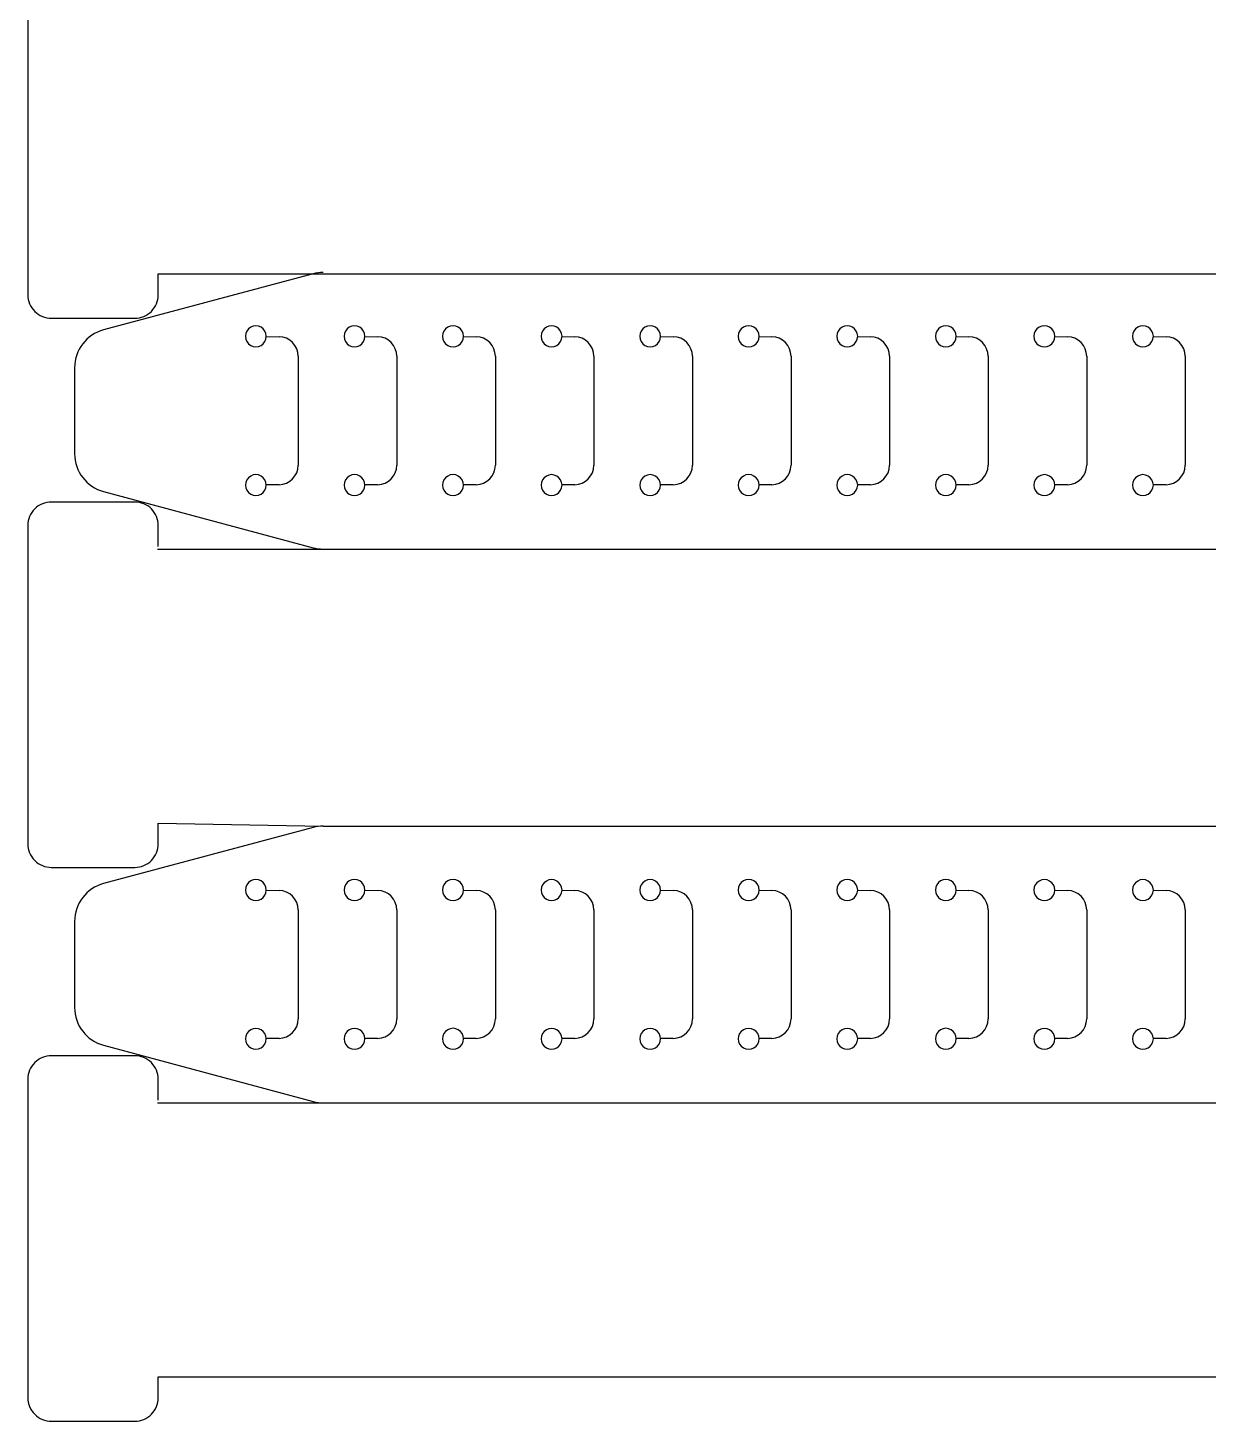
# Model space of a CAD drawing. Extents: x 7 to 1091, y 28 to 643.
# Drawn here: x 10.8 to 101.3, y 27.6 to 134.4 of the extents above; entities that cross this region are included whole.
import ezdxf

# ---------------------------------------------------------------- set-up
doc = ezdxf.new("R2010")
doc.units = 0
doc.layers.add('Layer_1', color=7, linetype='CONTINUOUS')

msp = doc.modelspace()

# ---------------------------------------------------------------- linework, layer by layer
at = {"layer": 'Layer_1', "color": 7}
for p, q in [((10.776949, 138.340495), (10.776949, 113.940514)), ((32.641773, 115.55257), (16.586566, 111.250604)), ((20.776955, 113.940514), (20.776955, 115.540503)), ((20.776955, 115.540503), (363.363431, 115.540503)), ((12.576936, 112.140501), (18.976942, 112.140501)), ((14.363034, 108.352834), (14.363034, 101.756798)), ((16.586566, 98.859002), (32.641773, 94.557036)), ((18.976942, 98.058135), (12.576936, 98.058135)), ((10.776949, 96.258122), (10.776949, 71.858141)), ((20.776955, 94.658133), (20.776955, 96.258122)), ((20.71822, 94.454801), (376.004693, 94.454801)), ((32.641773, 73.121685), (16.586566, 68.819719)), ((20.776955, 71.858141), (20.776955, 73.458129)), ((20.776955, 73.458129), (33.418219, 73.22392)), ((33.418219, 73.22392), (376.004693, 73.22392)), ((12.576936, 70.058127), (18.976942, 70.058127)), ((14.363035, 65.921949), (14.363035, 59.325913)), ((18.976942, 55.62725), (12.576936, 55.62725)), ((16.586566, 56.428117), (32.641773, 52.126151)), ((10.776949, 53.827236), (10.776949, 29.427253)), ((20.776955, 52.227248), (20.776955, 53.827236)), ((20.71822, 52.023916), (376.004693, 52.023916)), ((20.776955, 29.427253), (20.776955, 31.027241)), ((20.776955, 31.027241), (363.363431, 31.027241)), ((12.576936, 27.62724), (18.976942, 27.62724))]:
    msp.add_line(p, q, dxfattribs=at)
at = {"layer": 'Layer_1', "color": 1}
for p, q in [((29.062913, 110.742128), (30.03531, 110.726782)), ((29.063019, 110.754801), (29.063019, 110.754801)), ((36.619889, 110.742128), (37.592286, 110.726782)), ((36.619995, 110.754801), (36.619995, 110.754801)), ((44.176892, 110.742128), (45.149262, 110.726782)), ((44.176971, 110.754801), (44.176971, 110.754801)), ((51.733868, 110.742128), (52.706265, 110.726782)), ((51.733974, 110.754801), (51.733974, 110.754801)), ((59.290844, 110.742128), (60.263241, 110.726782)), ((59.29095, 110.754801), (59.29095, 110.754801)), ((66.847821, 110.742128), (67.820217, 110.726782)), ((66.847926, 110.754801), (66.847926, 110.754801)), ((74.404797, 110.742128), (75.377193, 110.726782)), ((74.404903, 110.754801), (74.404903, 110.754801)), ((81.961799, 110.742128), (82.93417, 110.726782)), ((81.961879, 110.754801), (81.961879, 110.754801)), ((89.518776, 110.742128), (90.491172, 110.726782)), ((89.518882, 110.754801), (89.518882, 110.754801)), ((97.075752, 110.742128), (98.048149, 110.726782)), ((97.075858, 110.754801), (97.075858, 110.754801)), ((31.511552, 109.226912), (31.511552, 100.882694)), ((39.068528, 109.226912), (39.068528, 100.882694)), ((46.625505, 109.226912), (46.625505, 100.882694)), ((54.182481, 109.226912), (54.182481, 100.882694)), ((61.739484, 109.226912), (61.739484, 100.882694)), ((69.29646, 109.226912), (69.29646, 100.882694)), ((76.853436, 109.226912), (76.853436, 100.882694)), ((84.410412, 109.226912), (84.410412, 100.882694)), ((91.967389, 109.226912), (91.967389, 100.882694)), ((99.524365, 109.226912), (99.524365, 100.882694)), ((30.03531, 99.382877), (29.062913, 99.367531)), ((29.063019, 99.354805), (29.063019, 99.354805)), ((37.592286, 99.382877), (36.619889, 99.367531)), ((36.619995, 99.354805), (36.619995, 99.354805)), ((45.149262, 99.382877), (44.176892, 99.367531)), ((44.176971, 99.354805), (44.176971, 99.354805)), ((52.706265, 99.382877), (51.733868, 99.367531)), ((51.733974, 99.354805), (51.733974, 99.354805)), ((60.263241, 99.382877), (59.290844, 99.367531)), ((59.29095, 99.354805), (59.29095, 99.354805)), ((67.820217, 99.382877), (66.847821, 99.367531)), ((66.847926, 99.354805), (66.847926, 99.354805)), ((75.377193, 99.382877), (74.404797, 99.367531)), ((74.404903, 99.354805), (74.404903, 99.354805)), ((82.93417, 99.382877), (81.961799, 99.367531)), ((81.961879, 99.354805), (81.961879, 99.354805)), ((90.491172, 99.382877), (89.518776, 99.367531)), ((89.518882, 99.354805), (89.518882, 99.354805)), ((98.048149, 99.382877), (97.075752, 99.367531)), ((97.075858, 99.354805), (97.075858, 99.354805)), ((29.062913, 68.311242), (30.03531, 68.295897)), ((29.063019, 68.323916), (29.063019, 68.323916)), ((36.619889, 68.311242), (37.592286, 68.295897)), ((36.619995, 68.323916), (36.619995, 68.323916)), ((44.176892, 68.311242), (45.149262, 68.295897)), ((44.176971, 68.323916), (44.176971, 68.323916)), ((51.733868, 68.311242), (52.706265, 68.295897)), ((51.733974, 68.323916), (51.733974, 68.323916)), ((59.290844, 68.311242), (60.263241, 68.295897)), ((59.29095, 68.323916), (59.29095, 68.323916)), ((66.847821, 68.311242), (67.820217, 68.295897)), ((66.847926, 68.323916), (66.847926, 68.323916)), ((74.404797, 68.311242), (75.377193, 68.295897)), ((74.404903, 68.323916), (74.404903, 68.323916)), ((81.961799, 68.311242), (82.93417, 68.295897)), ((81.961879, 68.323916), (81.961879, 68.323916)), ((89.518776, 68.311242), (90.491172, 68.295897)), ((89.518882, 68.323916), (89.518882, 68.323916)), ((97.075752, 68.311242), (98.048149, 68.295897)), ((97.075858, 68.323916), (97.075858, 68.323916)), ((31.511552, 66.796027), (31.511552, 58.451809)), ((39.068528, 66.796027), (39.068528, 58.451809)), ((46.625505, 66.796027), (46.625505, 58.451809)), ((54.182481, 66.796027), (54.182481, 58.451809)), ((61.739484, 66.796027), (61.739484, 58.451809)), ((69.29646, 66.796027), (69.29646, 58.451809)), ((76.853436, 66.796027), (76.853436, 58.451809)), ((84.410412, 66.796027), (84.410412, 58.451809)), ((91.967389, 66.796027), (91.967389, 58.451809)), ((99.524365, 66.796027), (99.524365, 58.451809)), ((30.03531, 56.951992), (29.062913, 56.936646)), ((29.063019, 56.92392), (29.063019, 56.92392)), ((37.592286, 56.951992), (36.619889, 56.936646)), ((36.619995, 56.92392), (36.619995, 56.92392)), ((45.149262, 56.951992), (44.176892, 56.936646)), ((44.176971, 56.92392), (44.176971, 56.92392)), ((52.706265, 56.951992), (51.733868, 56.936646)), ((51.733974, 56.92392), (51.733974, 56.92392)), ((60.263241, 56.951992), (59.290844, 56.936646)), ((59.29095, 56.92392), (59.29095, 56.92392)), ((67.820217, 56.951992), (66.847821, 56.936646)), ((66.847926, 56.92392), (66.847926, 56.92392)), ((75.377193, 56.951992), (74.404797, 56.936646)), ((74.404903, 56.92392), (74.404903, 56.92392)), ((82.93417, 56.951992), (81.961799, 56.936646)), ((81.961879, 56.92392), (81.961879, 56.92392)), ((90.491172, 56.951992), (89.518776, 56.936646)), ((89.518882, 56.92392), (89.518882, 56.92392)), ((98.048149, 56.951992), (97.075752, 56.936646)), ((97.075858, 56.92392), (97.075858, 56.92392))]:
    msp.add_line(p, q, dxfattribs=at)
at = {"layer": 'Layer_1', "color": 7}
for points in [[(33.418219, 115.654805), (33.156049, 115.654805), (32.895008, 115.620436), (32.641773, 115.55257)], [(10.776949, 113.940514), (10.776949, 113.463126), (10.966576, 113.005291), (11.304158, 112.66771)], [(20.249746, 112.66771), (20.587328, 113.005265), (20.776955, 113.4631), (20.776955, 113.940514)], [(11.304158, 112.66771), (11.641713, 112.330154), (12.099548, 112.140501), (12.576936, 112.140501)], [(18.976942, 112.140501), (19.454329, 112.140501), (19.912191, 112.330128), (20.249746, 112.66771)], [(16.586566, 111.250604), (15.275023, 110.899184), (14.363036, 109.71065), (14.363034, 108.352834)], [(14.363034, 101.756772), (14.363036, 100.398957), (15.275023, 99.210448), (16.586566, 98.859002)], [(11.304158, 97.5309), (10.966576, 97.193344), (10.776949, 96.735509), (10.776949, 96.258122)], [(12.576936, 98.058135), (12.099548, 98.058135), (11.641713, 97.868482), (11.304158, 97.5309)], [(20.249746, 97.530926), (19.912191, 97.868482), (19.454329, 98.058135), (18.976942, 98.058135)], [(20.776955, 96.258122), (20.776955, 96.735509), (20.587328, 97.193344), (20.249746, 97.530926)], [(32.641773, 94.557036), (32.895008, 94.489197), (33.156049, 94.454801), (33.418219, 94.454801)], [(33.418219, 73.22392), (33.156049, 73.22392), (32.895008, 73.189551), (32.641773, 73.121685)], [(10.776949, 71.858141), (10.776949, 71.380753), (10.966576, 70.922918), (11.304158, 70.585336)], [(20.249746, 70.585336), (20.587328, 70.922892), (20.776955, 71.380727), (20.776955, 71.858141)], [(11.304158, 70.585336), (11.641713, 70.247781), (12.099548, 70.058127), (12.576936, 70.058127)], [(18.976942, 70.058127), (19.454329, 70.058127), (19.912191, 70.247754), (20.249746, 70.585336)], [(16.586566, 68.819719), (15.275024, 68.468299), (14.363037, 67.279764), (14.363035, 65.921949)], [(14.363035, 59.325887), (14.363037, 57.968071), (15.275024, 56.779563), (16.586566, 56.428117)], [(12.576936, 55.62725), (12.099548, 55.62725), (11.641713, 55.437596), (11.304158, 55.100015)], [(20.249746, 55.100041), (19.912191, 55.437596), (19.454329, 55.62725), (18.976942, 55.62725)], [(11.304158, 55.100015), (10.966576, 54.762459), (10.776949, 54.304624), (10.776949, 53.827236)], [(20.776955, 53.827236), (20.776955, 54.304624), (20.587328, 54.762459), (20.249746, 55.100041)], [(32.641773, 52.126151), (32.895008, 52.058312), (33.156049, 52.023916), (33.418219, 52.023916)], [(10.776949, 29.427253), (10.776949, 28.949865), (10.966576, 28.49203), (11.304158, 28.154448)], [(20.249746, 28.154448), (20.587328, 28.492004), (20.776955, 28.949839), (20.776955, 29.427253)], [(11.304158, 28.154448), (11.641713, 27.816893), (12.099548, 27.62724), (12.576936, 27.62724)], [(18.976942, 27.62724), (19.454329, 27.62724), (19.912191, 27.816866), (20.249746, 28.154448)]]:
    msp.add_open_spline(points, degree=3, dxfattribs=at)
at = {"layer": 'Layer_1', "color": 1}
for points in [[(27.862144, 111.450179), (27.614176, 111.30659), (27.461938, 111.041345), (27.46303, 110.754801)], [(28.663905, 111.450179), (28.415938, 111.593768), (28.110111, 111.593768), (27.862144, 111.450179)], [(29.063019, 110.754801), (29.064077, 111.041345), (28.911873, 111.30659), (28.663905, 111.450179)], [(35.41912, 111.450179), (35.171152, 111.30659), (35.018914, 111.041345), (35.020007, 110.754801)], [(36.220882, 111.450179), (35.972914, 111.593768), (35.667087, 111.593768), (35.41912, 111.450179)], [(36.619995, 110.754801), (36.621053, 111.041345), (36.468849, 111.30659), (36.220882, 111.450179)], [(42.976038, 111.450338), (42.728041, 111.306722), (42.575816, 111.041398), (42.576983, 110.754801)], [(43.777916, 111.450338), (43.529919, 111.59398), (43.224035, 111.59398), (42.976038, 111.450338)], [(44.176971, 110.754801), (44.178029, 111.041398), (44.025913, 111.306722), (43.777916, 111.450338)], [(50.533961, 111.447639), (50.286438, 111.304738), (50.133959, 111.040631), (50.133959, 110.754801)], [(51.333971, 111.447639), (51.086449, 111.590541), (50.781484, 111.590541), (50.533961, 111.447639)], [(51.733974, 110.754801), (51.733974, 111.040631), (51.581494, 111.304738), (51.333971, 111.447639)], [(58.09094, 111.447639), (57.843415, 111.304738), (57.690935, 111.040631), (57.690935, 110.754801)], [(58.890945, 111.447639), (58.643422, 111.590541), (58.338463, 111.590541), (58.09094, 111.447639)], [(59.29095, 110.754801), (59.29095, 111.040631), (59.138468, 111.304738), (58.890945, 111.447639)], [(65.647051, 111.450179), (65.399084, 111.30659), (65.246845, 111.041345), (65.247938, 110.754801)], [(66.448813, 111.450179), (66.200845, 111.593768), (65.895019, 111.593768), (65.647051, 111.450179)], [(66.847926, 110.754801), (66.848985, 111.041345), (66.696781, 111.30659), (66.448813, 111.450179)], [(73.204028, 111.450179), (72.95606, 111.30659), (72.803822, 111.041345), (72.804914, 110.754801)], [(74.005789, 111.450179), (73.757822, 111.593768), (73.451995, 111.593768), (73.204028, 111.450179)], [(74.404903, 110.754801), (74.405961, 111.041345), (74.253757, 111.30659), (74.005789, 111.450179)], [(80.760946, 111.450338), (80.512946, 111.306722), (80.360726, 111.041398), (80.361891, 110.754801)], [(81.562824, 111.450338), (81.314827, 111.59398), (81.008942, 111.59398), (80.760946, 111.450338)], [(81.961879, 110.754801), (81.962937, 111.041398), (81.81082, 111.306722), (81.562824, 111.450338)], [(88.318872, 111.447639), (88.071349, 111.304738), (87.918867, 111.040631), (87.918867, 110.754801)], [(89.118877, 111.447639), (88.871354, 111.590541), (88.566395, 111.590541), (88.318872, 111.447639)], [(89.518882, 110.754801), (89.518882, 111.040631), (89.366402, 111.304738), (89.118877, 111.447639)], [(95.875845, 111.447639), (95.628322, 111.304738), (95.475843, 111.040631), (95.475843, 110.754801)], [(96.675855, 111.447639), (96.428332, 111.590541), (96.123368, 111.590541), (95.875845, 111.447639)], [(97.075858, 110.754801), (97.075858, 111.040631), (96.923378, 111.304738), (96.675855, 111.447639)], [(27.46303, 110.754801), (27.461972, 110.468284), (27.614176, 110.203039), (27.862144, 110.05945)], [(27.862144, 110.05945), (28.110111, 109.91586), (28.415938, 109.91586), (28.663905, 110.05945)], [(28.663905, 110.05945), (28.911873, 110.203039), (29.064111, 110.468284), (29.063019, 110.754801)], [(31.511552, 109.226912), (31.511555, 110.046088), (30.854372, 110.713764), (30.03531, 110.726729)], [(35.020007, 110.754801), (35.018948, 110.468284), (35.171152, 110.203039), (35.41912, 110.05945)], [(35.41912, 110.05945), (35.667087, 109.91586), (35.972914, 109.91586), (36.220882, 110.05945)], [(36.220882, 110.05945), (36.468849, 110.203039), (36.621088, 110.468284), (36.619995, 110.754801)], [(39.068528, 109.226912), (39.068531, 110.046088), (38.411348, 110.713764), (37.592286, 110.726729)], [(42.576983, 110.754801), (42.575925, 110.468231), (42.728041, 110.202907), (42.976038, 110.059291)], [(42.976038, 110.059291), (43.224035, 109.915649), (43.529919, 109.915649), (43.777916, 110.059291)], [(43.777916, 110.059291), (44.025913, 110.202907), (44.178135, 110.468231), (44.176971, 110.754801)], [(46.625505, 109.226912), (46.625507, 110.046088), (45.968325, 110.713764), (45.149262, 110.726729)], [(50.133959, 110.754801), (50.133959, 110.468998), (50.286438, 110.204891), (50.533961, 110.06199)], [(50.533961, 110.06199), (50.781484, 109.919062), (51.086449, 109.919062), (51.333971, 110.06199)], [(51.333971, 110.06199), (51.581494, 110.204891), (51.733974, 110.468998), (51.733974, 110.754801)], [(54.182481, 109.226912), (54.182484, 110.046088), (53.525317, 110.713738), (52.706265, 110.726729)], [(57.690935, 110.754801), (57.690935, 110.468998), (57.843415, 110.204891), (58.09094, 110.06199)], [(58.09094, 110.06199), (58.338463, 109.919062), (58.643422, 109.919062), (58.890945, 110.06199)], [(58.890945, 110.06199), (59.138468, 110.204891), (59.29095, 110.468998), (59.29095, 110.754801)], [(61.739484, 109.226912), (61.739486, 110.046088), (61.082304, 110.713764), (60.263241, 110.726729)], [(65.247938, 110.754801), (65.24688, 110.468284), (65.399084, 110.203039), (65.647051, 110.05945)], [(65.647051, 110.05945), (65.895019, 109.91586), (66.200845, 109.91586), (66.448813, 110.05945)], [(66.448813, 110.05945), (66.696781, 110.203039), (66.849019, 110.468284), (66.847926, 110.754801)], [(69.29646, 109.226912), (69.296463, 110.046088), (68.63928, 110.713764), (67.820217, 110.726729)], [(72.804914, 110.754801), (72.803856, 110.468284), (72.95606, 110.203039), (73.204028, 110.05945)], [(73.204028, 110.05945), (73.451995, 109.91586), (73.757822, 109.91586), (74.005789, 110.05945)], [(74.005789, 110.05945), (74.253757, 110.203039), (74.405995, 110.468284), (74.404903, 110.754801)], [(76.853436, 109.226912), (76.853439, 110.046088), (76.196256, 110.713764), (75.377193, 110.726729)], [(80.361891, 110.754801), (80.360832, 110.468231), (80.512946, 110.202907), (80.760946, 110.059291)], [(80.760946, 110.059291), (81.008942, 109.915649), (81.314827, 109.915649), (81.562824, 110.059291)], [(81.562824, 110.059291), (81.81082, 110.202907), (81.963046, 110.468231), (81.961879, 110.754801)], [(84.410412, 109.226912), (84.410415, 110.046088), (83.753232, 110.713764), (82.93417, 110.726729)], [(87.918867, 110.754801), (87.918867, 110.468998), (88.071349, 110.204891), (88.318872, 110.06199)], [(88.318872, 110.06199), (88.566395, 109.919062), (88.871354, 109.919062), (89.118877, 110.06199)], [(89.118877, 110.06199), (89.366402, 110.204891), (89.518882, 110.468998), (89.518882, 110.754801)], [(91.967389, 109.226912), (91.967391, 110.046088), (91.310225, 110.713738), (90.491172, 110.726729)], [(95.475843, 110.754801), (95.475843, 110.468998), (95.628322, 110.204891), (95.875845, 110.06199)], [(95.875845, 110.06199), (96.123368, 109.919062), (96.428332, 109.919062), (96.675855, 110.06199)], [(96.675855, 110.06199), (96.923378, 110.204891), (97.075858, 110.468998), (97.075858, 110.754801)], [(99.524365, 109.226912), (99.524368, 110.046088), (98.867201, 110.713738), (98.048149, 110.726729)], [(30.03531, 99.382877), (30.854372, 99.395842), (31.511555, 100.063544), (31.511552, 100.882694)], [(37.592286, 99.382877), (38.411348, 99.395842), (39.068531, 100.063544), (39.068528, 100.882694)], [(45.149262, 99.382877), (45.968325, 99.395842), (46.625507, 100.063544), (46.625505, 100.882694)], [(52.706265, 99.382877), (53.525317, 99.395842), (54.182484, 100.063544), (54.182481, 100.882694)], [(60.263241, 99.382877), (61.082304, 99.395842), (61.739486, 100.063544), (61.739484, 100.882694)], [(67.820217, 99.382877), (68.63928, 99.395842), (69.296463, 100.063544), (69.29646, 100.882694)], [(75.377193, 99.382877), (76.196256, 99.395842), (76.853439, 100.063544), (76.853436, 100.882694)], [(82.93417, 99.382877), (83.753232, 99.395842), (84.410415, 100.063544), (84.410412, 100.882694)], [(90.491172, 99.382877), (91.310225, 99.395842), (91.967391, 100.063544), (91.967389, 100.882694)], [(98.048149, 99.382877), (98.867201, 99.395842), (99.524368, 100.063544), (99.524365, 100.882694)], [(27.862144, 100.050183), (27.614176, 99.906593), (27.461938, 99.641349), (27.46303, 99.354805)], [(27.46303, 99.354805), (27.461972, 99.068288), (27.614176, 98.803043), (27.862144, 98.659453)], [(28.663905, 100.050183), (28.415938, 100.193772), (28.110111, 100.193772), (27.862144, 100.050183)], [(29.063019, 99.354805), (29.064077, 99.641349), (28.911873, 99.906593), (28.663905, 100.050183)], [(28.663905, 98.659453), (28.911873, 98.803043), (29.064111, 99.068288), (29.063019, 99.354805)], [(35.41912, 100.050183), (35.171152, 99.906593), (35.018914, 99.641349), (35.020007, 99.354805)], [(35.020007, 99.354805), (35.018948, 99.068288), (35.171152, 98.803043), (35.41912, 98.659453)], [(36.220882, 100.050183), (35.972914, 100.193772), (35.667087, 100.193772), (35.41912, 100.050183)], [(36.619995, 99.354805), (36.621053, 99.641349), (36.468849, 99.906593), (36.220882, 100.050183)], [(36.220882, 98.659453), (36.468849, 98.803043), (36.621088, 99.068288), (36.619995, 99.354805)], [(42.976038, 100.050342), (42.728041, 99.906726), (42.575816, 99.641402), (42.576983, 99.354805)], [(42.576983, 99.354805), (42.575925, 99.068235), (42.728041, 98.802911), (42.976038, 98.659268)], [(43.777916, 100.050342), (43.529919, 100.193984), (43.224035, 100.193984), (42.976038, 100.050342)], [(44.176971, 99.354805), (44.178029, 99.641402), (44.025913, 99.906726), (43.777916, 100.050342)], [(43.777916, 98.659268), (44.025913, 98.802911), (44.178135, 99.068235), (44.176971, 99.354805)], [(50.533961, 100.047643), (50.286438, 99.904741), (50.133959, 99.640634), (50.133959, 99.354805)], [(50.133959, 99.354805), (50.133959, 99.069002), (50.286438, 98.804895), (50.533961, 98.661993)], [(51.333971, 100.047643), (51.086449, 100.190544), (50.781484, 100.190544), (50.533961, 100.047643)], [(51.733974, 99.354805), (51.733974, 99.640634), (51.581494, 99.904741), (51.333971, 100.047643)], [(51.333971, 98.661993), (51.581494, 98.804895), (51.733974, 99.069002), (51.733974, 99.354805)], [(58.09094, 100.047643), (57.843415, 99.904741), (57.690935, 99.640634), (57.690935, 99.354805)], [(57.690935, 99.354805), (57.690935, 99.069002), (57.843415, 98.804895), (58.09094, 98.661993)], [(58.890945, 100.047643), (58.643422, 100.190544), (58.338463, 100.190544), (58.09094, 100.047643)], [(59.29095, 99.354805), (59.29095, 99.640634), (59.138468, 99.904741), (58.890945, 100.047643)], [(58.890945, 98.661993), (59.138468, 98.804895), (59.29095, 99.069002), (59.29095, 99.354805)], [(65.647051, 100.050183), (65.399084, 99.906593), (65.246845, 99.641349), (65.247938, 99.354805)], [(65.247938, 99.354805), (65.24688, 99.068288), (65.399084, 98.803043), (65.647051, 98.659453)], [(66.448813, 100.050183), (66.200845, 100.193772), (65.895019, 100.193772), (65.647051, 100.050183)], [(66.847926, 99.354805), (66.848985, 99.641349), (66.696781, 99.906593), (66.448813, 100.050183)], [(66.448813, 98.659453), (66.696781, 98.803043), (66.849019, 99.068288), (66.847926, 99.354805)], [(73.204028, 100.050183), (72.95606, 99.906593), (72.803822, 99.641349), (72.804914, 99.354805)], [(72.804914, 99.354805), (72.803856, 99.068288), (72.95606, 98.803043), (73.204028, 98.659453)], [(74.005789, 100.050183), (73.757822, 100.193772), (73.451995, 100.193772), (73.204028, 100.050183)], [(74.404903, 99.354805), (74.405961, 99.641349), (74.253757, 99.906593), (74.005789, 100.050183)], [(74.005789, 98.659453), (74.253757, 98.803043), (74.405995, 99.068288), (74.404903, 99.354805)], [(80.760946, 100.050342), (80.512946, 99.906726), (80.360726, 99.641402), (80.361891, 99.354805)], [(80.361891, 99.354805), (80.360832, 99.068235), (80.512946, 98.802911), (80.760946, 98.659268)], [(81.562824, 100.050342), (81.314827, 100.193984), (81.008942, 100.193984), (80.760946, 100.050342)], [(81.961879, 99.354805), (81.962937, 99.641402), (81.81082, 99.906726), (81.562824, 100.050342)], [(81.562824, 98.659268), (81.81082, 98.802911), (81.963046, 99.068235), (81.961879, 99.354805)], [(88.318872, 100.047643), (88.071349, 99.904741), (87.918867, 99.640634), (87.918867, 99.354805)], [(87.918867, 99.354805), (87.918867, 99.069002), (88.071349, 98.804895), (88.318872, 98.661993)], [(89.118877, 100.047643), (88.871354, 100.190544), (88.566395, 100.190544), (88.318872, 100.047643)], [(89.518882, 99.354805), (89.518882, 99.640634), (89.366402, 99.904741), (89.118877, 100.047643)], [(89.118877, 98.661993), (89.366402, 98.804895), (89.518882, 99.069002), (89.518882, 99.354805)], [(95.875845, 100.047643), (95.628322, 99.904741), (95.475843, 99.640634), (95.475843, 99.354805)], [(95.475843, 99.354805), (95.475843, 99.069002), (95.628322, 98.804895), (95.875845, 98.661993)], [(96.675855, 100.047643), (96.428332, 100.190544), (96.123368, 100.190544), (95.875845, 100.047643)], [(97.075858, 99.354805), (97.075858, 99.640634), (96.923378, 99.904741), (96.675855, 100.047643)], [(96.675855, 98.661993), (96.923378, 98.804895), (97.075858, 99.069002), (97.075858, 99.354805)], [(27.862144, 98.659453), (28.110111, 98.515864), (28.415938, 98.515864), (28.663905, 98.659453)], [(35.41912, 98.659453), (35.667087, 98.515864), (35.972914, 98.515864), (36.220882, 98.659453)], [(42.976038, 98.659268), (43.224035, 98.515652), (43.529919, 98.515652), (43.777916, 98.659268)], [(50.533961, 98.661993), (50.781484, 98.519066), (51.086449, 98.519066), (51.333971, 98.661993)], [(58.09094, 98.661993), (58.338463, 98.519066), (58.643422, 98.519066), (58.890945, 98.661993)], [(65.647051, 98.659453), (65.895019, 98.515864), (66.200845, 98.515864), (66.448813, 98.659453)], [(73.204028, 98.659453), (73.451995, 98.515864), (73.757822, 98.515864), (74.005789, 98.659453)], [(80.760946, 98.659268), (81.008942, 98.515652), (81.314827, 98.515652), (81.562824, 98.659268)], [(88.318872, 98.661993), (88.566395, 98.519066), (88.871354, 98.519066), (89.118877, 98.661993)], [(95.875845, 98.661993), (96.123368, 98.519066), (96.428332, 98.519066), (96.675855, 98.661993)], [(27.862144, 69.019294), (27.614176, 68.875705), (27.461938, 68.61046), (27.46303, 68.323916)], [(28.663905, 69.019294), (28.415938, 69.162883), (28.110111, 69.162883), (27.862144, 69.019294)], [(29.063019, 68.323916), (29.064077, 68.61046), (28.911873, 68.875705), (28.663905, 69.019294)], [(35.41912, 69.019294), (35.171152, 68.875705), (35.018914, 68.61046), (35.020007, 68.323916)], [(36.220882, 69.019294), (35.972914, 69.162883), (35.667087, 69.162883), (35.41912, 69.019294)], [(36.619995, 68.323916), (36.621053, 68.61046), (36.468849, 68.875705), (36.220882, 69.019294)], [(42.976038, 69.019453), (42.728041, 68.875837), (42.575816, 68.610513), (42.576983, 68.323916)], [(43.777916, 69.019453), (43.529919, 69.163095), (43.224035, 69.163095), (42.976038, 69.019453)], [(44.176971, 68.323916), (44.178029, 68.610513), (44.025913, 68.875837), (43.777916, 69.019453)], [(50.533961, 69.016754), (50.286438, 68.873852), (50.133959, 68.609745), (50.133959, 68.323916)], [(51.333971, 69.016754), (51.086449, 69.159655), (50.781484, 69.159655), (50.533961, 69.016754)], [(51.733974, 68.323916), (51.733974, 68.609745), (51.581494, 68.873852), (51.333971, 69.016754)], [(58.09094, 69.016754), (57.843415, 68.873852), (57.690935, 68.609745), (57.690935, 68.323916)], [(58.890945, 69.016754), (58.643422, 69.159655), (58.338463, 69.159655), (58.09094, 69.016754)], [(59.29095, 68.323916), (59.29095, 68.609745), (59.138468, 68.873852), (58.890945, 69.016754)], [(65.647051, 69.019294), (65.399084, 68.875705), (65.246845, 68.61046), (65.247938, 68.323916)], [(66.448813, 69.019294), (66.200845, 69.162883), (65.895019, 69.162883), (65.647051, 69.019294)], [(66.847926, 68.323916), (66.848985, 68.61046), (66.696781, 68.875705), (66.448813, 69.019294)], [(73.204028, 69.019294), (72.95606, 68.875705), (72.803822, 68.61046), (72.804914, 68.323916)], [(74.005789, 69.019294), (73.757822, 69.162883), (73.451995, 69.162883), (73.204028, 69.019294)], [(74.404903, 68.323916), (74.405961, 68.61046), (74.253757, 68.875705), (74.005789, 69.019294)], [(80.760946, 69.019453), (80.512946, 68.875837), (80.360726, 68.610513), (80.361891, 68.323916)], [(81.562824, 69.019453), (81.314827, 69.163095), (81.008942, 69.163095), (80.760946, 69.019453)], [(81.961879, 68.323916), (81.962937, 68.610513), (81.81082, 68.875837), (81.562824, 69.019453)], [(88.318872, 69.016754), (88.071349, 68.873852), (87.918867, 68.609745), (87.918867, 68.323916)], [(89.118877, 69.016754), (88.871354, 69.159655), (88.566395, 69.159655), (88.318872, 69.016754)], [(89.518882, 68.323916), (89.518882, 68.609745), (89.366402, 68.873852), (89.118877, 69.016754)], [(95.875845, 69.016754), (95.628322, 68.873852), (95.475843, 68.609745), (95.475843, 68.323916)], [(96.675855, 69.016754), (96.428332, 69.159655), (96.123368, 69.159655), (95.875845, 69.016754)], [(97.075858, 68.323916), (97.075858, 68.609745), (96.923378, 68.873852), (96.675855, 69.016754)], [(27.46303, 68.323916), (27.461972, 68.037399), (27.614176, 67.772154), (27.862144, 67.628565)], [(27.862144, 67.628565), (28.110111, 67.484975), (28.415938, 67.484975), (28.663905, 67.628565)], [(28.663905, 67.628565), (28.911873, 67.772154), (29.064111, 68.037399), (29.063019, 68.323916)], [(31.511552, 66.796027), (31.511555, 67.615203), (30.854372, 68.282879), (30.03531, 68.295844)], [(35.020007, 68.323916), (35.018948, 68.037399), (35.171152, 67.772154), (35.41912, 67.628565)], [(35.41912, 67.628565), (35.667087, 67.484975), (35.972914, 67.484975), (36.220882, 67.628565)], [(36.220882, 67.628565), (36.468849, 67.772154), (36.621088, 68.037399), (36.619995, 68.323916)], [(39.068528, 66.796027), (39.068531, 67.615203), (38.411348, 68.282879), (37.592286, 68.295844)], [(42.576983, 68.323916), (42.575925, 68.037346), (42.728041, 67.772022), (42.976038, 67.628406)], [(42.976038, 67.628406), (43.224035, 67.484763), (43.529919, 67.484763), (43.777916, 67.628406)], [(43.777916, 67.628406), (44.025913, 67.772022), (44.178135, 68.037346), (44.176971, 68.323916)], [(46.625505, 66.796027), (46.625507, 67.615203), (45.968325, 68.282879), (45.149262, 68.295844)], [(50.133959, 68.323916), (50.133959, 68.038113), (50.286438, 67.774006), (50.533961, 67.631105)], [(50.533961, 67.631105), (50.781484, 67.488177), (51.086449, 67.488177), (51.333971, 67.631105)], [(51.333971, 67.631105), (51.581494, 67.774006), (51.733974, 68.038113), (51.733974, 68.323916)], [(54.182481, 66.796027), (54.182484, 67.615203), (53.525317, 68.282853), (52.706265, 68.295844)], [(57.690935, 68.323916), (57.690935, 68.038113), (57.843415, 67.774006), (58.09094, 67.631105)], [(58.09094, 67.631105), (58.338463, 67.488177), (58.643422, 67.488177), (58.890945, 67.631105)], [(58.890945, 67.631105), (59.138468, 67.774006), (59.29095, 68.038113), (59.29095, 68.323916)], [(61.739484, 66.796027), (61.739486, 67.615203), (61.082304, 68.282879), (60.263241, 68.295844)], [(65.247938, 68.323916), (65.24688, 68.037399), (65.399084, 67.772154), (65.647051, 67.628565)], [(65.647051, 67.628565), (65.895019, 67.484975), (66.200845, 67.484975), (66.448813, 67.628565)], [(66.448813, 67.628565), (66.696781, 67.772154), (66.849019, 68.037399), (66.847926, 68.323916)], [(69.29646, 66.796027), (69.296463, 67.615203), (68.63928, 68.282879), (67.820217, 68.295844)], [(72.804914, 68.323916), (72.803856, 68.037399), (72.95606, 67.772154), (73.204028, 67.628565)], [(73.204028, 67.628565), (73.451995, 67.484975), (73.757822, 67.484975), (74.005789, 67.628565)], [(74.005789, 67.628565), (74.253757, 67.772154), (74.405995, 68.037399), (74.404903, 68.323916)], [(76.853436, 66.796027), (76.853439, 67.615203), (76.196256, 68.282879), (75.377193, 68.295844)], [(80.361891, 68.323916), (80.360832, 68.037346), (80.512946, 67.772022), (80.760946, 67.628406)], [(80.760946, 67.628406), (81.008942, 67.484763), (81.314827, 67.484763), (81.562824, 67.628406)], [(81.562824, 67.628406), (81.81082, 67.772022), (81.963046, 68.037346), (81.961879, 68.323916)], [(84.410412, 66.796027), (84.410415, 67.615203), (83.753232, 68.282879), (82.93417, 68.295844)], [(87.918867, 68.323916), (87.918867, 68.038113), (88.071349, 67.774006), (88.318872, 67.631105)], [(88.318872, 67.631105), (88.566395, 67.488177), (88.871354, 67.488177), (89.118877, 67.631105)], [(89.118877, 67.631105), (89.366402, 67.774006), (89.518882, 68.038113), (89.518882, 68.323916)], [(91.967389, 66.796027), (91.967391, 67.615203), (91.310225, 68.282853), (90.491172, 68.295844)], [(95.475843, 68.323916), (95.475843, 68.038113), (95.628322, 67.774006), (95.875845, 67.631105)], [(95.875845, 67.631105), (96.123368, 67.488177), (96.428332, 67.488177), (96.675855, 67.631105)], [(96.675855, 67.631105), (96.923378, 67.774006), (97.075858, 68.038113), (97.075858, 68.323916)], [(99.524365, 66.796027), (99.524368, 67.615203), (98.867201, 68.282853), (98.048149, 68.295844)], [(28.663905, 57.619298), (28.415938, 57.762887), (28.110111, 57.762887), (27.862144, 57.619298)], [(30.03531, 56.951992), (30.854372, 56.964957), (31.511555, 57.632659), (31.511552, 58.451809)], [(36.220882, 57.619298), (35.972914, 57.762887), (35.667087, 57.762887), (35.41912, 57.619298)], [(37.592286, 56.951992), (38.411348, 56.964957), (39.068531, 57.632659), (39.068528, 58.451809)], [(43.777916, 57.619456), (43.529919, 57.763099), (43.224035, 57.763099), (42.976038, 57.619456)], [(45.149262, 56.951992), (45.968325, 56.964957), (46.625507, 57.632659), (46.625505, 58.451809)], [(51.333971, 57.616758), (51.086449, 57.759659), (50.781484, 57.759659), (50.533961, 57.616758)], [(52.706265, 56.951992), (53.525317, 56.964957), (54.182484, 57.632659), (54.182481, 58.451809)], [(58.890945, 57.616758), (58.643422, 57.759659), (58.338463, 57.759659), (58.09094, 57.616758)], [(60.263241, 56.951992), (61.082304, 56.964957), (61.739486, 57.632659), (61.739484, 58.451809)], [(66.448813, 57.619298), (66.200845, 57.762887), (65.895019, 57.762887), (65.647051, 57.619298)], [(67.820217, 56.951992), (68.63928, 56.964957), (69.296463, 57.632659), (69.29646, 58.451809)], [(74.005789, 57.619298), (73.757822, 57.762887), (73.451995, 57.762887), (73.204028, 57.619298)], [(75.377193, 56.951992), (76.196256, 56.964957), (76.853439, 57.632659), (76.853436, 58.451809)], [(81.562824, 57.619456), (81.314827, 57.763099), (81.008942, 57.763099), (80.760946, 57.619456)], [(82.93417, 56.951992), (83.753232, 56.964957), (84.410415, 57.632659), (84.410412, 58.451809)], [(89.118877, 57.616758), (88.871354, 57.759659), (88.566395, 57.759659), (88.318872, 57.616758)], [(90.491172, 56.951992), (91.310225, 56.964957), (91.967391, 57.632659), (91.967389, 58.451809)], [(96.675855, 57.616758), (96.428332, 57.759659), (96.123368, 57.759659), (95.875845, 57.616758)], [(98.048149, 56.951992), (98.867201, 56.964957), (99.524368, 57.632659), (99.524365, 58.451809)], [(27.862144, 57.619298), (27.614176, 57.475708), (27.461938, 57.210463), (27.46303, 56.92392)], [(27.46303, 56.92392), (27.461972, 56.637402), (27.614176, 56.372158), (27.862144, 56.228568)], [(29.063019, 56.92392), (29.064077, 57.210463), (28.911873, 57.475708), (28.663905, 57.619298)], [(28.663905, 56.228568), (28.911873, 56.372158), (29.064111, 56.637402), (29.063019, 56.92392)], [(35.41912, 57.619298), (35.171152, 57.475708), (35.018914, 57.210463), (35.020007, 56.92392)], [(35.020007, 56.92392), (35.018948, 56.637402), (35.171152, 56.372158), (35.41912, 56.228568)], [(36.619995, 56.92392), (36.621053, 57.210463), (36.468849, 57.475708), (36.220882, 57.619298)], [(36.220882, 56.228568), (36.468849, 56.372158), (36.621088, 56.637402), (36.619995, 56.92392)], [(42.976038, 57.619456), (42.728041, 57.475841), (42.575816, 57.210516), (42.576983, 56.92392)], [(42.576983, 56.92392), (42.575925, 56.63735), (42.728041, 56.372025), (42.976038, 56.228383)], [(44.176971, 56.92392), (44.178029, 57.210516), (44.025913, 57.475841), (43.777916, 57.619456)], [(43.777916, 56.228383), (44.025913, 56.372025), (44.178135, 56.63735), (44.176971, 56.92392)], [(50.533961, 57.616758), (50.286438, 57.473856), (50.133959, 57.209749), (50.133959, 56.92392)], [(50.133959, 56.92392), (50.133959, 56.638117), (50.286438, 56.37401), (50.533961, 56.231108)], [(51.733974, 56.92392), (51.733974, 57.209749), (51.581494, 57.473856), (51.333971, 57.616758)], [(51.333971, 56.231108), (51.581494, 56.37401), (51.733974, 56.638117), (51.733974, 56.92392)], [(58.09094, 57.616758), (57.843415, 57.473856), (57.690935, 57.209749), (57.690935, 56.92392)], [(57.690935, 56.92392), (57.690935, 56.638117), (57.843415, 56.37401), (58.09094, 56.231108)], [(59.29095, 56.92392), (59.29095, 57.209749), (59.138468, 57.473856), (58.890945, 57.616758)], [(58.890945, 56.231108), (59.138468, 56.37401), (59.29095, 56.638117), (59.29095, 56.92392)], [(65.647051, 57.619298), (65.399084, 57.475708), (65.246845, 57.210463), (65.247938, 56.92392)], [(65.247938, 56.92392), (65.24688, 56.637402), (65.399084, 56.372158), (65.647051, 56.228568)], [(66.847926, 56.92392), (66.848985, 57.210463), (66.696781, 57.475708), (66.448813, 57.619298)], [(66.448813, 56.228568), (66.696781, 56.372158), (66.849019, 56.637402), (66.847926, 56.92392)], [(73.204028, 57.619298), (72.95606, 57.475708), (72.803822, 57.210463), (72.804914, 56.92392)], [(72.804914, 56.92392), (72.803856, 56.637402), (72.95606, 56.372158), (73.204028, 56.228568)], [(74.404903, 56.92392), (74.405961, 57.210463), (74.253757, 57.475708), (74.005789, 57.619298)], [(74.005789, 56.228568), (74.253757, 56.372158), (74.405995, 56.637402), (74.404903, 56.92392)], [(80.760946, 57.619456), (80.512946, 57.475841), (80.360726, 57.210516), (80.361891, 56.92392)], [(80.361891, 56.92392), (80.360832, 56.63735), (80.512946, 56.372025), (80.760946, 56.228383)], [(81.961879, 56.92392), (81.962937, 57.210516), (81.81082, 57.475841), (81.562824, 57.619456)], [(81.562824, 56.228383), (81.81082, 56.372025), (81.963046, 56.63735), (81.961879, 56.92392)], [(88.318872, 57.616758), (88.071349, 57.473856), (87.918867, 57.209749), (87.918867, 56.92392)], [(87.918867, 56.92392), (87.918867, 56.638117), (88.071349, 56.37401), (88.318872, 56.231108)], [(89.518882, 56.92392), (89.518882, 57.209749), (89.366402, 57.473856), (89.118877, 57.616758)], [(89.118877, 56.231108), (89.366402, 56.37401), (89.518882, 56.638117), (89.518882, 56.92392)], [(95.875845, 57.616758), (95.628322, 57.473856), (95.475843, 57.209749), (95.475843, 56.92392)], [(95.475843, 56.92392), (95.475843, 56.638117), (95.628322, 56.37401), (95.875845, 56.231108)], [(97.075858, 56.92392), (97.075858, 57.209749), (96.923378, 57.473856), (96.675855, 57.616758)], [(96.675855, 56.231108), (96.923378, 56.37401), (97.075858, 56.638117), (97.075858, 56.92392)], [(27.862144, 56.228568), (28.110111, 56.084979), (28.415938, 56.084979), (28.663905, 56.228568)], [(35.41912, 56.228568), (35.667087, 56.084979), (35.972914, 56.084979), (36.220882, 56.228568)], [(42.976038, 56.228383), (43.224035, 56.084767), (43.529919, 56.084767), (43.777916, 56.228383)], [(50.533961, 56.231108), (50.781484, 56.08818), (51.086449, 56.08818), (51.333971, 56.231108)], [(58.09094, 56.231108), (58.338463, 56.08818), (58.643422, 56.08818), (58.890945, 56.231108)], [(65.647051, 56.228568), (65.895019, 56.084979), (66.200845, 56.084979), (66.448813, 56.228568)], [(73.204028, 56.228568), (73.451995, 56.084979), (73.757822, 56.084979), (74.005789, 56.228568)], [(80.760946, 56.228383), (81.008942, 56.084767), (81.314827, 56.084767), (81.562824, 56.228383)], [(88.318872, 56.231108), (88.566395, 56.08818), (88.871354, 56.08818), (89.118877, 56.231108)], [(95.875845, 56.231108), (96.123368, 56.08818), (96.428332, 56.08818), (96.675855, 56.231108)]]:
    msp.add_open_spline(points, degree=3, dxfattribs=at)

doc.saveas('drawing.dxf')
